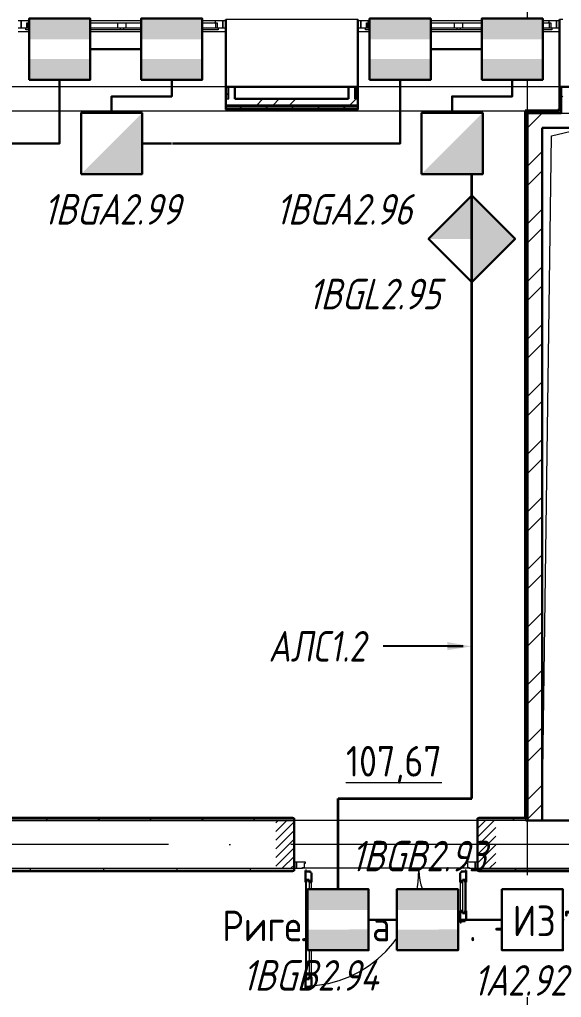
# Model space of a CAD drawing. Header units: millimetres. Extents: x -259793 to 1187961, y -549744 to 43070.
# Drawn here: x 282793 to 287227, y -10415 to -2413 of the extents above; entities that cross this region are included whole.
import ezdxf
from ezdxf import colors
from ezdxf.entities.mleader import LeaderData, LeaderLine
from ezdxf.enums import TextEntityAlignment as Align
from ezdxf.math import Vec2, Vec3

# ---------------------------------------------------------------- set-up
doc = ezdxf.new("R2010")
doc.units = ezdxf.units.MM
doc.linetypes.add('ADSK_Линия сетки', pattern=[25, 20, -2.5, 0, -2.5])
doc.linetypes.add('ADSK_Штриховая_ш2 п1_5', pattern=[4.5, 3, -1.5])
for name, color, linetype, lineweight in [('_ Окна', 7, 'Continuous', 9), ('E-Безопасность-G', 153, 'Continuous', 35), ('RC-Выноски', 7, 'Continuous', 0), ('RC-Извещатели_охранные', 5, 'Continuous', 30), ('RC-Прочее_оборудование', 5, 'Continuous', 30), ('Аннотация', 7, 'Continuous', 18), ('Двери', 252, 'Continuous', 9), ('лс', 5, 'Continuous', 30), ('Марки помещений', 252, 'Continuous', 20), ('Ограждение', 252, 'Continuous', 9), ('Окна', 252, 'Continuous', 9), ('Оси', 252, 'Continuous', 9), ('Стены внутренние', 7, 'Continuous', 18), ('Стены наружные', 7, 'Continuous', 18), ('Стены штриховка', 7, 'Continuous', 9)]:
    doc.layers.add(name, color=color, linetype=linetype, lineweight=lineweight)
doc.layers.add('RC-Позиционные_обозначения', color=7, linetype='Continuous')
doc.layers.add('Двери открывание', color=7, linetype='Continuous', lineweight=9, true_color=0xc0c0c0)
doc.styles.add('GOST Common_2', font='', dxfattribs={"width": 0.9, "height": 250})
doc.styles.add('ISOCPEUR', font='isocpeur.ttf', dxfattribs={"width": 0.9, "height": 350})
doc.styles.add('RubezhCAD', font='', dxfattribs={"oblique": 10})
doc.styles.get("Standard").update_dxf_attribs({"font": ''})
doc.styles.get('GOST Common_2').set_extended_font_data('GOST type B')
doc.styles.get('RubezhCAD').set_extended_font_data('GOST type A')
doc.styles.get('Standard').set_extended_font_data('GOST type B')

# ---------------------------------------------------------------- blocks, each defined once
blk = doc.blocks.new('RC-UGO-IOZ-02')
at = {"layer": 'RC-Извещатели_охранные'}
blk.add_attdef('PSTN', text='', height=2.5, dxfattribs=at).set_placement((0.977, 2.603), align=Align.BOTTOM_LEFT)
blk.add_wipeout([(2.5, -2.5), (2.5, 2.5), (-2.5, 2.5), (-2.5, -2.5)]).dxf.layer = 'RC-Извещатели_охранные'
blk.add_wipeout([(-2.5, -2.5), (-2.5, 2.5), (2.5, 2.5), (2.5, -2.5)]).dxf.layer = 'RC-Извещатели_охранные'
h = blk.add_hatch(color=256, dxfattribs=at)
h.dxf.hatch_style = 1
h.paths.add_polyline_path([(2.5, -2.5), (2.5, 2.5), (0, 0), (-2.5, -2.5)])
blk.add_lwpolyline([(-2.5, -2.5), (2.5, -2.5), (2.5, 2.5), (-2.5, 2.5)], close=True, dxfattribs=at)
blk = doc.blocks.new('RC-UGO-IOM-02')
at = {"layer": 'RC-Извещатели_охранные'}
blk.add_point((0, 0), dxfattribs=at)
blk.add_attdef('PSTN', text='', height=2.5, dxfattribs=at).set_placement((0.977, 2.603), align=Align.BOTTOM_LEFT)
blk.add_wipeout([(2.5, -2.5), (2.5, 2.5), (-2.5, 2.5), (-2.5, -2.5)]).dxf.layer = 'RC-Извещатели_охранные'
blk.add_wipeout([(-2.5, -2.5), (-2.5, 2.5), (2.5, 2.5), (2.5, -2.5)]).dxf.layer = 'RC-Извещатели_охранные'
h = blk.add_hatch(color=256, dxfattribs=at)
h.dxf.hatch_style = 1
h.paths.add_polyline_path([(2.5, 0.8), (2.5, 2.506), (-2.5, 2.499), (-2.5, 0.8)])
h = blk.add_hatch(color=256, dxfattribs=at)
h.dxf.hatch_style = 1
h.paths.add_polyline_path([(2.5, -2.5), (2.5, -0.794), (-2.5, -0.801), (-2.5, -2.5)])
blk.add_lwpolyline([(-2.5, -2.5), (2.5, -2.5), (2.5, 2.5), (-2.5, 2.5)], close=True, dxfattribs=at)
blk = doc.blocks.new('RC-UGO-IZ-01')
at = {"layer": 'RC-Прочее_оборудование'}
blk.add_point((2.5, 0), dxfattribs=at)
blk.add_attdef('PSTN', text='', height=2.5, dxfattribs=at).set_placement((5.664, 2.581), align=Align.BOTTOM_CENTER)
blk.add_wipeout([(2.493, -2.499), (-2.493, -2.499), (-2.493, 2.499), (2.493, 2.499)]).dxf.layer = 'RC-Прочее_оборудование'
blk.add_wipeout([(-2.493, -2.499), (-2.493, 2.499), (2.493, 2.499), (2.493, -2.499)]).dxf.layer = 'RC-Прочее_оборудование'
blk.add_lwpolyline([(-2.493, 2.499), (2.493, 2.499), (2.493, -2.499), (-2.493, -2.499), (-2.493, 2.499)], close=True, dxfattribs=at)
blk.add_lwpolyline([(-2.493, 2.499), (-2.487, 2.499)], dxfattribs=at)
blk.add_lwpolyline([(-2.493, 2.499), (-2.487, 2.499)], dxfattribs=at)
at = {"layer": 'RC-Прочее_оборудование', "ltscale": 100, "style": 'ISOCPEUR', "width": 0.9}
blk.add_text('ИЗ', height=2.5, dxfattribs=at).set_placement((0.145, -0.085), align=Align.MIDDLE)
blk = doc.blocks.new('RC-UGO-IOPO-02')
at = {"layer": 'RC-Извещатели_охранные'}
blk.add_attdef('PSTN', text='', height=2.5, dxfattribs=at).set_placement((0.977, 2.603), align=Align.BOTTOM_LEFT)
blk.add_wipeout([(2.5, -2.5), (2.5, 2.5), (-2.5, 2.5), (-2.5, -2.5)]).dxf.layer = 'RC-Извещатели_охранные'
blk.add_wipeout([(-2.5, -2.5), (-2.5, 2.5), (2.5, 2.5), (2.5, -2.5)]).dxf.layer = 'RC-Извещатели_охранные'
h = blk.add_hatch(color=256, dxfattribs=at)
h.dxf.hatch_style = 1
h.paths.add_polyline_path([(2.5, -2.5), (0, 0), (2.5, 2.5), (-2.5, 2.5), (-2.5, -2.5)])
blk.add_lwpolyline([(-2.5, -2.5), (2.5, -2.5), (2.5, 2.5), (-2.5, 2.5)], close=True, dxfattribs=at)
blk = doc.blocks.new('3 этаж')
at = {"color": 251, "lineweight": 18, "true_color": 0x636466}
for p, q in [((287145.2, -3365.7), (287420.8, -3298.4)), ((287070.8, -8968.4), (287145.2, -3365.7))]:
    blk.add_line(p, q, dxfattribs=at)
at = {"layer": '_ Окна', "color": 251, "true_color": 0x636466}
for p, q in [((282805.8, -2423.4), (282780.8, -2423.4)), ((282805.8, -2481.4), (282805.8, -2423.4)), ((284480.8, -2423.4), (284455.8, -2423.4)), ((284455.8, -2423.4), (284455.8, -2481.4)), ((285585.8, -2423.4), (285560.8, -2423.4)), ((285585.8, -2481.4), (285585.8, -2423.4)), ((287210.8, -2423.4), (287185.8, -2423.4)), ((287185.8, -2423.4), (287185.8, -2481.4)), ((282780.8, -2481.4), (282805.8, -2481.4)), ((284455.8, -2481.4), (284480.8, -2481.4)), ((285560.8, -2481.4), (285585.8, -2481.4)), ((287185.8, -2481.4), (287210.8, -2481.4))]:
    blk.add_line(p, q, dxfattribs=at)
at = {"layer": '_ Окна', "color": 251, "lineweight": 18, "true_color": 0x636466}
for p, q in [((282865.2, -2423.4), (282805.8, -2423.4)), ((282805.8, -2423.4), (282805.8, -2481.4)), ((282851.8, -2481.4), (282851.8, -2440.4)), ((282851.8, -2440.4), (282863.8, -2440.4)), ((282869.8, -2440.4), (282865.2, -2423.4)), ((284396.3, -2423.4), (284391.8, -2440.4)), ((284455.8, -2423.4), (284396.3, -2423.4)), ((284397.8, -2440.4), (284409.8, -2440.4)), ((284409.8, -2440.4), (284409.8, -2481.4)), ((284455.8, -2481.4), (284455.8, -2423.4)), ((285645.2, -2423.4), (285585.8, -2423.4)), ((285585.8, -2423.4), (285585.8, -2481.4)), ((285631.8, -2481.4), (285631.8, -2440.4)), ((285631.8, -2440.4), (285643.8, -2440.4)), ((285649.8, -2440.4), (285645.2, -2423.4)), ((287126.3, -2423.4), (287121.8, -2440.4)), ((287185.8, -2423.4), (287126.3, -2423.4)), ((287127.8, -2440.4), (287139.8, -2440.4)), ((287139.8, -2440.4), (287139.8, -2481.4)), ((287185.8, -2481.4), (287185.8, -2423.4)), ((282805.8, -2481.4), (282843.8, -2481.4)), ((284417.8, -2481.4), (284455.8, -2481.4)), ((285585.8, -2481.4), (285623.8, -2481.4)), ((287147.8, -2481.4), (287185.8, -2481.4))]:
    blk.add_line(p, q, dxfattribs=at)
at = {"layer": 'Двери', "color": 251, "linetype": 'Continuous', "lineweight": 18, "true_color": 0x636466}
for p, q in [((284979.4, -8968.4), (284890.8, -9057.1)), ((284908.7, -8968.4), (284890.8, -8986.4)), ((285040.8, -8977.8), (284890.8, -9127.8)), ((286676.5, -8968.4), (286540.8, -9104.1)), ((286605.8, -8968.4), (286540.8, -9033.4)), ((286690.8, -9024.8), (286540.8, -9174.8)), ((285040.8, -9048.5), (284890.8, -9198.5)), ((285040.8, -9119.2), (284890.8, -9269.2)), ((286690.8, -9095.6), (286540.8, -9245.6)), ((285040.8, -9189.9), (284890.8, -9339.9)), ((286690.8, -9166.3), (286540.8, -9316.3)), ((285040.8, -9260.6), (284943, -9358.4)), ((286690.8, -9237), (286569.3, -9358.4)), ((285040.8, -9331.3), (285013.7, -9358.4)), ((286690.8, -9307.7), (286640, -9358.4))]:
    blk.add_line(p, q, dxfattribs=at)
at = {"layer": 'Двери', "color": 251, "linetype": 'ADSK_Штриховая_ш2 п1_5', "true_color": 0x636466}
for p, q in [((285040.8, -8968.4), (284890.8, -8968.4)), ((285040.8, -9358.4), (285040.8, -8968.4)), ((286690.8, -8968.4), (286540.8, -8968.4)), ((286540.8, -8968.4), (286540.8, -9358.4)), ((284890.8, -9358.4), (285040.8, -9358.4)), ((286540.8, -9358.4), (286690.8, -9358.4))]:
    blk.add_line(p, q, dxfattribs=at)
at = {"layer": 'Двери', "color": 251, "true_color": 0x636466}
for p, q in [((285040.8, -9308.4), (285040.8, -9358.4)), ((285060.8, -9308.4), (285040.8, -9308.4)), ((285040.8, -9358.4), (285060.8, -9358.4)), ((285060.8, -9358.4), (285060.8, -9308.4)), ((285132.8, -9308.4), (285060.8, -9308.4)), ((285060.8, -9308.4), (285060.8, -9358.4)), ((285060.8, -9358.4), (285109.8, -9358.4)), ((285109.8, -9358.4), (285109.8, -9350.4)), ((285109.8, -9350.4), (285123.8, -9350.4)), ((285123.8, -9350.4), (285123.8, -9316.4)), ((285123.8, -9316.4), (285132.8, -9316.4)), ((285132.8, -9316.4), (285132.8, -9308.4)), ((286520.8, -9308.4), (286448.8, -9308.4)), ((286448.8, -9308.4), (286448.8, -9316.4)), ((286448.8, -9316.4), (286457.8, -9316.4)), ((286457.8, -9316.4), (286457.8, -9350.4)), ((286457.8, -9350.4), (286471.8, -9350.4)), ((286471.8, -9350.4), (286471.8, -9358.4)), ((286471.8, -9358.4), (286520.8, -9358.4)), ((286540.8, -9308.4), (286520.8, -9308.4)), ((286520.8, -9308.4), (286520.8, -9358.4)), ((286520.8, -9358.4), (286520.8, -9308.4)), ((286520.8, -9358.4), (286540.8, -9358.4)), ((286540.8, -9358.4), (286540.8, -9308.4)), ((285132.8, -9470.4), (285132.8, -10246.4)), ((285141.8, -9452.4), (285162.8, -9452.4)), ((285141.8, -10264.4), (285141.8, -9452.4)), ((285162.8, -9452.4), (285162.8, -10264.4)), ((285182.8, -10246.4), (285182.8, -9470.4)), ((286398.8, -9470.4), (286398.8, -9706.4)), ((286418.8, -9452.4), (286418.8, -9724.4)), ((286439.8, -9452.4), (286418.8, -9452.4)), ((286439.8, -9724.4), (286439.8, -9452.4)), ((286448.8, -9706.4), (286448.8, -9470.4)), ((286418.8, -9724.4), (286439.8, -9724.4)), ((285162.8, -10264.4), (285141.8, -10264.4))]:
    blk.add_line(p, q, dxfattribs=at)
at = {"layer": 'Двери', "color": 251, "lineweight": 30, "true_color": 0x636466}
for p, q in [((285140.8, -9376.4), (285132.8, -9376.4)), ((285132.8, -9376.4), (285132.8, -9470.4)), ((285140.8, -9385.4), (285140.8, -9376.4)), ((285174.8, -9385.4), (285140.8, -9385.4)), ((285174.8, -9394.4), (285174.8, -9385.4)), ((285182.8, -9394.4), (285174.8, -9394.4)), ((285182.8, -9470.4), (285182.8, -9394.4)), ((286406.8, -9394.4), (286398.8, -9394.4)), ((286398.8, -9394.4), (286398.8, -9470.4)), ((286406.8, -9385.4), (286406.8, -9394.4)), ((286440.8, -9385.4), (286406.8, -9385.4)), ((286448.8, -9376.4), (286440.8, -9376.4)), ((286440.8, -9376.4), (286440.8, -9385.4)), ((286448.8, -9470.4), (286448.8, -9376.4)), ((285141.8, -9470.4), (285132.8, -9470.4)), ((285141.8, -9452.4), (285141.8, -9470.4)), ((285162.8, -9452.4), (285141.8, -9452.4)), ((285162.8, -9470.4), (285162.8, -9452.4)), ((285182.8, -9470.4), (285162.8, -9470.4)), ((286398.8, -9470.4), (286418.8, -9470.4)), ((286418.8, -9470.4), (286418.8, -9452.4)), ((286418.8, -9452.4), (286439.8, -9452.4)), ((286439.8, -9452.4), (286439.8, -9470.4)), ((286439.8, -9470.4), (286448.8, -9470.4)), ((286398.8, -9706.4), (286398.8, -9800.4)), ((286398.8, -9706.4), (286418.8, -9706.4)), ((286418.8, -9706.4), (286418.8, -9724.4)), ((286418.8, -9724.4), (286439.8, -9724.4)), ((286439.8, -9706.4), (286448.8, -9706.4)), ((286439.8, -9724.4), (286439.8, -9706.4)), ((286448.8, -9782.4), (286448.8, -9706.4)), ((286398.8, -9800.4), (286406.8, -9800.4)), ((286406.8, -9800.4), (286406.8, -9791.4)), ((286406.8, -9791.4), (286440.8, -9791.4)), ((286440.8, -9791.4), (286440.8, -9782.4)), ((286440.8, -9782.4), (286448.8, -9782.4)), ((285132.8, -10246.4), (285132.8, -10340.4)), ((285141.8, -10246.4), (285132.8, -10246.4)), ((285141.8, -10264.4), (285141.8, -10246.4)), ((285162.8, -10264.4), (285141.8, -10264.4)), ((285162.8, -10246.4), (285162.8, -10264.4)), ((285182.8, -10246.4), (285162.8, -10246.4)), ((285182.8, -10322.4), (285182.8, -10246.4)), ((285132.8, -10340.4), (285140.8, -10340.4)), ((285140.8, -10340.4), (285140.8, -10331.4)), ((285140.8, -10331.4), (285174.8, -10331.4)), ((285174.8, -10331.4), (285174.8, -10322.4)), ((285174.8, -10322.4), (285182.8, -10322.4))]:
    blk.add_line(p, q, dxfattribs=at)
at = {"layer": 'Двери открывание', "color": 251, "true_color": 0x636466}
for centre, radius, start, end in [((285114.8, -9376.4), 946, 271.09026, 0), ((286466.8, -9376.4), 406, 180, 267.45896)]:
    blk.add_arc(centre, radius, start, end, dxfattribs=at)
at = {"layer": 'Ограждение', "color": 251, "true_color": 0x636466}
for p, q in [((284480.8, -2513.4), (282780.8, -2513.4)), ((287210.8, -2513.4), (285560.8, -2513.4)), ((284480.8, -2963.4), (282780.8, -2963.4)), ((287210.8, -2963.4), (285560.8, -2963.4)), ((286930.8, -3163.4), (279350.8, -3163.4)), ((284480.8, -3163.4), (282780.8, -3163.4)), ((284480.8, -3148.4), (284480.8, -3163.4)), ((285560.8, -3163.4), (285560.8, -3148.4)), ((286930.8, -3163.4), (285560.8, -3163.4)), ((286925.8, -3163.4), (286925.8, -8943.4)), ((285030.8, -8943.4), (279350.8, -8943.4)), ((285030.8, -8943.4), (285030.8, -8948.4)), ((286550.8, -8948.4), (286550.8, -8943.4)), ((286925.8, -8943.4), (286550.8, -8943.4)), ((286925.8, -8943.4), (286930.8, -8948.4)), ((273550.8, -9383.4), (285030.8, -9383.4)), ((285030.8, -9378.4), (285030.8, -9383.4)), ((286550.8, -9383.4), (286550.8, -9378.4)), ((286550.8, -9383.4), (288920.8, -9383.4))]:
    blk.add_line(p, q, dxfattribs=at)
at = {"layer": 'Окна', "color": 251, "true_color": 0x636466}
for p, q in [((282863.8, -2440.4), (283595.8, -2440.4)), ((282863.8, -2481.4), (282863.8, -2440.4)), ((284396.3, -2423.4), (282865.2, -2423.4)), ((283595.8, -2440.4), (283665.8, -2440.4)), ((283595.8, -2440.4), (283595.8, -2481.4)), ((283665.8, -2440.4), (284397.8, -2440.4)), ((283665.8, -2481.4), (283665.8, -2440.4)), ((284397.8, -2440.4), (284397.8, -2481.4)), ((285643.8, -2440.4), (286350.8, -2440.4)), ((285643.8, -2481.4), (285643.8, -2440.4)), ((287126.3, -2423.4), (285645.2, -2423.4)), ((286350.8, -2440.4), (286420.8, -2440.4)), ((286350.8, -2440.4), (286350.8, -2481.4)), ((286420.8, -2440.4), (287127.8, -2440.4)), ((286420.8, -2481.4), (286420.8, -2440.4)), ((287127.8, -2440.4), (287127.8, -2481.4)), ((282843.8, -2481.4), (283615.8, -2481.4)), ((282843.8, -2498.4), (282843.8, -2481.4)), ((283615.8, -2498.4), (282843.8, -2498.4)), ((283615.8, -2481.4), (283645.8, -2481.4)), ((283615.8, -2481.4), (283615.8, -2498.4)), ((283645.8, -2498.4), (283615.8, -2498.4)), ((283645.8, -2481.4), (284417.8, -2481.4)), ((283645.8, -2498.4), (283645.8, -2481.4)), ((284417.8, -2498.4), (283645.8, -2498.4)), ((284417.8, -2481.4), (284417.8, -2498.4)), ((285623.8, -2481.4), (286370.8, -2481.4)), ((285623.8, -2498.4), (285623.8, -2481.4)), ((286370.8, -2498.4), (285623.8, -2498.4)), ((286370.8, -2481.4), (286400.8, -2481.4)), ((286370.8, -2481.4), (286370.8, -2498.4)), ((286400.8, -2498.4), (286370.8, -2498.4)), ((286400.8, -2481.4), (287147.8, -2481.4)), ((286400.8, -2498.4), (286400.8, -2481.4)), ((287147.8, -2498.4), (286400.8, -2498.4)), ((287147.8, -2481.4), (287147.8, -2498.4))]:
    blk.add_line(p, q, dxfattribs=at)
at = {"layer": 'Оси', "color": 251, "linetype": 'ADSK_Линия сетки', "ltscale": 200, "true_color": 0x636466}
for p, q in [((286945.8, 34587.2), (286945.8, -30119.6)), ((314013.1, -2963.4), (237073.5, -2963.4)), ((314013.1, -9163.4), (237073.5, -9163.4))]:
    blk.add_line(p, q, dxfattribs=at)
at = {"layer": 'Стены внутренние', "color": 251, "lineweight": 30, "true_color": 0x636466}
for p, q in [((284480.8, -2413.4), (284480.8, -2963.4)), ((285560.8, -2963.4), (285560.8, -2413.4)), ((287210.8, -2413.4), (287210.8, -2963.4)), ((284555.8, -2963.4), (285485.8, -2963.4)), ((285040.8, -9358.4), (285040.8, -8968.4)), ((286540.8, -8968.4), (286540.8, -9358.4)), ((286950.8, -8968.4), (286935.8, -8968.4)), ((287550.8, -8968.4), (287070.8, -8968.4))]:
    blk.add_line(p, q, dxfattribs=at)
at = {"layer": 'Стены внутренние', "color": 251, "true_color": 0x636466}
for p, q in [((285560.8, -2413.4), (284480.8, -2413.4)), ((287238.8, -2413.4), (287210.8, -2413.4)), ((286935.8, -8968.4), (281710.8, -8968.4)), ((281710.8, -9358.4), (285040.8, -9358.4)), ((286471.8, -9358.4), (285109.8, -9358.4)), ((286540.8, -9358.4), (287550.8, -9358.4))]:
    blk.add_line(p, q, dxfattribs=at)
at = {"layer": 'Стены наружные', "color": 251, "lineweight": 30, "true_color": 0x636466}
for p, q in [((284480.8, -2963.4), (284480.8, -3148.4)), ((284555.8, -2963.4), (284480.8, -2963.4)), ((284555.8, -3063.4), (284555.8, -2963.4)), ((285485.8, -2963.4), (285485.8, -3063.4)), ((285560.8, -2963.4), (285485.8, -2963.4)), ((285560.8, -3148.4), (285560.8, -2963.4)), ((287300.8, -2963.4), (287210.8, -2963.4)), ((287210.8, -3163.4), (287210.8, -2963.4)), ((287225.8, -2963.4), (287225.8, -3138.4)), ((285485.8, -3063.4), (284555.8, -3063.4)), ((287225.8, -3063.4), (287210.8, -3063.4)), ((284480.8, -3148.4), (285560.8, -3148.4)), ((287205.8, -3158.4), (286930.8, -3158.4)), ((286930.8, -3158.4), (286930.8, -8948.4)), ((287210.8, -3163.4), (286935.8, -3163.4)), ((286935.8, -3163.4), (286935.8, -8953.4)), ((286950.8, -3178.4), (286950.8, -8968.4)), ((287225.8, -3178.4), (286950.8, -3178.4)), ((287205.8, -3143.4), (287205.8, -3158.4)), ((287210.8, -3143.4), (287205.8, -3143.4)), ((287210.8, -3138.4), (287225.8, -3138.4)), ((287225.8, -3138.4), (287225.8, -3178.4)), ((287070.8, -8968.4), (287070.8, -3298.4)), ((287070.8, -3298.4), (287550.8, -3298.4)), ((285040.8, -8948.4), (273540.8, -8948.4)), ((285040.8, -8968.4), (285040.8, -8948.4)), ((286540.8, -8948.4), (286540.8, -8968.4)), ((286930.8, -8948.4), (286540.8, -8948.4)), ((286935.8, -8953.4), (286930.8, -8953.4)), ((286950.8, -8968.4), (287070.8, -8968.4)), ((285040.8, -9378.4), (285040.8, -9358.4)), ((286540.8, -9358.4), (286540.8, -9378.4)), ((273540.8, -9378.4), (285040.8, -9378.4)), ((286540.8, -9378.4), (288915.8, -9378.4))]:
    blk.add_line(p, q, dxfattribs=at)
at = {"layer": 'Стены наружные', "color": 251, "linetype": 'Continuous', "lineweight": 9, "true_color": 0x636466}
for p, q in [((284480.8, -3040.5), (284493.3, -3028)), ((284493.3, -3028), (284505.8, -3015.5)), ((285535.8, -3046.1), (285548.3, -3033.6)), ((285548.3, -3033.6), (285560.8, -3021.1)), ((284607.4, -3125.9), (284619.9, -3113.4)), ((284733.6, -3113.4), (284783.6, -3063.4)), ((284819.6, -3125.9), (284832.1, -3113.4)), ((284868.5, -3113.4), (284918.5, -3063.4)), ((285003.4, -3113.4), (285053.4, -3063.4)), ((285031.7, -3125.9), (285044.2, -3113.4)), ((285243.8, -3125.9), (285256.3, -3113.4)), ((285456, -3125.9), (285468.5, -3113.4)), ((285496.9, -3113.4), (285546.9, -3063.4)), ((287210.8, -3068.2), (287225.8, -3053.2)), ((287225.8, -3053.2), (287238.3, -3040.7)), ((284514.2, -3148.4), (284519.2, -3143.4)), ((284584.9, -3148.4), (284589.9, -3143.4)), ((284589.9, -3143.4), (284594.9, -3138.4)), ((284594.9, -3138.4), (284607.4, -3125.9)), ((284655.7, -3148.4), (284660.7, -3143.4)), ((284726.4, -3148.4), (284731.4, -3143.4)), ((284797.1, -3148.4), (284802.1, -3143.4)), ((284807.1, -3138.4), (284819.6, -3125.9)), ((284867.8, -3148.4), (284872.8, -3143.4)), ((284938.5, -3148.4), (284943.5, -3143.4)), ((285009.2, -3148.4), (285014.2, -3143.4)), ((285014.2, -3143.4), (285019.2, -3138.4)), ((285019.2, -3138.4), (285031.7, -3125.9)), ((285079.9, -3148.4), (285084.9, -3143.4)), ((285150.6, -3148.4), (285155.6, -3143.4)), ((285221.3, -3148.4), (285226.3, -3143.4)), ((285231.3, -3138.4), (285243.8, -3125.9)), ((285292.1, -3148.4), (285297.1, -3143.4)), ((285362.8, -3148.4), (285367.8, -3143.4)), ((285433.5, -3148.4), (285438.5, -3143.4)), ((285438.5, -3143.4), (285443.5, -3138.4)), ((285443.5, -3138.4), (285456, -3125.9)), ((285504.2, -3148.4), (285509.2, -3143.4)), ((286951, -3298.4), (287071, -3178.4)), ((286974.1, -3163.4), (286979.1, -3158.4)), ((287044.8, -3163.4), (287049.8, -3158.4)), ((287100.5, -3178.4), (287115.5, -3163.4)), ((287115.5, -3163.4), (287120.5, -3158.4)), ((287186.2, -3163.4), (287191.2, -3158.4)), ((287205.8, -3143.9), (287206.2, -3143.4)), ((286930.8, -3206.8), (286935.8, -3201.8)), ((286930.8, -3277.5), (286935.8, -3272.5)), ((286930.8, -3348.2), (286935.8, -3343.2)), ((286935.8, -3343.2), (286950.8, -3328.2)), ((286950.8, -3298.7), (286951, -3298.4)), ((286930.8, -3418.9), (286935.8, -3413.9)), ((286930.8, -3489.6), (286935.8, -3484.6)), ((286950.8, -3613), (287070.8, -3493)), ((286930.8, -3560.3), (286935.8, -3555.3)), ((286930.8, -3631), (286935.8, -3626)), ((286950.8, -3770.1), (287070.8, -3650.1)), ((286930.8, -3701.8), (286935.8, -3696.8)), ((286935.8, -3767.5), (286950.8, -3752.5)), ((286930.8, -3772.5), (286935.8, -3767.5)), ((286930.8, -3843.2), (286935.8, -3838.2)), ((286930.8, -3913.9), (286935.8, -3908.9)), ((286930.8, -3984.6), (286935.8, -3979.6)), ((286950.8, -4084.4), (287070.8, -3964.4)), ((286930.8, -4055.3), (286935.8, -4050.3)), ((286930.8, -4126), (286935.8, -4121)), ((286950.8, -4241.6), (287070.8, -4121.6)), ((286930.8, -4196.7), (286935.8, -4191.7)), ((286935.8, -4191.7), (286950.8, -4176.7)), ((286930.8, -4267.4), (286935.8, -4262.4)), ((286930.8, -4338.1), (286935.8, -4333.1)), ((286930.8, -4408.9), (286935.8, -4403.9)), ((286930.8, -4479.6), (286935.8, -4474.6)), ((286950.8, -4555.9), (287070.8, -4435.9)), ((286930.8, -4550.3), (286935.8, -4545.3)), ((286930.8, -4621), (286935.8, -4616)), ((286935.8, -4616), (286950.8, -4601)), ((286950.8, -4713.1), (287070.8, -4593.1)), ((286930.8, -4691.7), (286935.8, -4686.7)), ((286930.8, -4762.4), (286935.8, -4757.4)), ((286930.8, -4833.1), (286935.8, -4828.1)), ((286930.8, -4903.8), (286935.8, -4898.8)), ((286950.8, -5027.4), (287070.8, -4907.4)), ((286930.8, -4974.5), (286935.8, -4969.5)), ((286930.8, -5045.3), (286935.8, -5040.3)), ((286935.8, -5040.3), (286950.8, -5025.3)), ((286930.8, -5116), (286935.8, -5111)), ((286950.8, -5184.5), (287070.8, -5064.5)), ((286930.8, -5186.7), (286935.8, -5181.7)), ((286930.8, -5257.4), (286935.8, -5252.4)), ((286930.8, -5328.1), (286935.8, -5323.1)), ((286930.8, -5398.8), (286935.8, -5393.8)), ((286950.8, -5498.8), (287070.8, -5378.8)), ((286930.8, -5469.5), (286935.8, -5464.5)), ((286935.8, -5464.5), (286950.8, -5449.5)), ((286930.8, -5540.2), (286935.8, -5535.2)), ((286950.8, -5656), (287070.8, -5536)), ((286930.8, -5610.9), (286935.8, -5605.9)), ((286930.8, -5681.6), (286935.8, -5676.6)), ((286930.8, -5752.4), (286935.8, -5747.4)), ((286930.8, -5823.1), (286935.8, -5818.1)), ((286930.8, -5893.8), (286935.8, -5888.8)), ((286935.8, -5888.8), (286950.8, -5873.8)), ((286950.8, -5970.3), (287070.8, -5850.3)), ((286930.8, -5964.5), (286935.8, -5959.5)), ((286930.8, -6035.2), (286935.8, -6030.2)), ((286950.8, -6127.5), (287070.8, -6007.5)), ((286930.8, -6105.9), (286935.8, -6100.9)), ((286930.8, -6176.6), (286935.8, -6171.6)), ((286930.8, -6247.3), (286935.8, -6242.3)), ((286930.8, -6318), (286935.8, -6313)), ((286935.8, -6313), (286950.8, -6298)), ((286930.8, -6388.8), (286935.8, -6383.8)), ((286950.8, -6441.8), (286994.1, -6398.4)), ((286994.1, -6398.4), (287070.8, -6321.8)), ((286930.8, -6459.5), (286935.8, -6454.5)), ((286950.8, -6598.9), (287070.8, -6478.9)), ((286930.8, -6530.2), (286935.8, -6525.2)), ((286930.8, -6600.9), (286935.8, -6595.9)), ((286930.8, -6671.6), (286935.8, -6666.6)), ((286930.8, -6742.3), (286935.8, -6737.3)), ((286935.8, -6737.3), (286950.8, -6722.3)), ((286950.8, -6913.2), (287070.8, -6793.2)), ((286930.8, -6813), (286935.8, -6808)), ((286930.8, -6883.7), (286935.8, -6878.7)), ((286930.8, -6954.4), (286935.8, -6949.4)), ((286950.8, -7070.4), (287070.8, -6950.4)), ((286930.8, -7025.2), (286935.8, -7020.2)), ((286930.8, -7095.9), (286935.8, -7090.9)), ((286930.8, -7166.6), (286935.8, -7161.6)), ((286935.8, -7161.6), (286950.8, -7146.6)), ((286930.8, -7237.3), (286935.8, -7232.3)), ((286950.8, -7384.7), (287070.8, -7264.7)), ((286930.8, -7308), (286935.8, -7303)), ((286930.8, -7378.7), (286935.8, -7373.7)), ((286950.8, -7541.8), (287070.8, -7421.8)), ((286930.8, -7449.4), (286935.8, -7444.4)), ((286930.8, -7520.1), (286935.8, -7515.1)), ((286930.8, -7590.8), (286935.8, -7585.8)), ((286935.8, -7585.8), (286950.8, -7570.8)), ((286930.8, -7661.5), (286935.8, -7656.5)), ((286930.8, -7732.3), (286935.8, -7727.3)), ((286988.5, -7818.4), (287070.8, -7736.2)), ((286930.8, -7803), (286935.8, -7798)), ((286950.8, -7856.2), (286988.5, -7818.4)), ((286930.8, -7873.7), (286935.8, -7868.7)), ((286950.8, -8013.3), (287070.8, -7893.3)), ((286930.8, -7944.4), (286935.8, -7939.4)), ((286935.8, -8010.1), (286950.8, -7995.1)), ((286930.8, -8015.1), (286935.8, -8010.1)), ((286930.8, -8085.8), (286935.8, -8080.8)), ((286930.8, -8156.5), (286935.8, -8151.5)), ((286930.8, -8227.2), (286935.8, -8222.2)), ((286950.8, -8327.6), (287070.8, -8207.6)), ((286930.8, -8297.9), (286935.8, -8292.9)), ((286930.8, -8368.7), (286935.8, -8363.7)), ((286950.8, -8484.8), (287070.8, -8364.8)), ((286930.8, -8439.4), (286935.8, -8434.4)), ((286935.8, -8434.4), (286950.8, -8419.4)), ((286930.8, -8510.1), (286935.8, -8505.1)), ((286930.8, -8580.8), (286935.8, -8575.8)), ((286930.8, -8651.5), (286935.8, -8646.5)), ((286930.8, -8722.2), (286935.8, -8717.2)), ((286950.8, -8799.1), (287070.8, -8679.1)), ((286930.8, -8792.9), (286935.8, -8787.9)), ((286930.8, -8863.6), (286935.8, -8858.6)), ((286935.8, -8858.6), (286950.8, -8843.6)), ((286950.8, -8956.2), (287070.8, -8836.2)), ((282810.5, -8953.4), (282815.5, -8948.4)), ((282881.2, -8953.4), (282886.2, -8948.4)), ((282951.9, -8953.4), (282956.9, -8948.4)), ((283007.6, -8968.4), (283022.6, -8953.4)), ((283022.6, -8953.4), (283027.6, -8948.4)), ((283093.3, -8953.4), (283098.3, -8948.4)), ((283164, -8953.4), (283169, -8948.4)), ((283234.7, -8953.4), (283239.7, -8948.4)), ((283305.4, -8953.4), (283310.4, -8948.4)), ((283376.1, -8953.4), (283381.1, -8948.4)), ((283431.9, -8968.4), (283446.9, -8953.4)), ((283446.9, -8953.4), (283451.9, -8948.4)), ((283517.6, -8953.4), (283522.6, -8948.4)), ((283588.3, -8953.4), (283593.3, -8948.4)), ((283659, -8953.4), (283664, -8948.4)), ((283729.7, -8953.4), (283734.7, -8948.4)), ((283800.4, -8953.4), (283805.4, -8948.4)), ((283856.1, -8968.4), (283871.1, -8953.4)), ((283871.1, -8953.4), (283876.1, -8948.4)), ((283941.8, -8953.4), (283946.8, -8948.4)), ((284012.5, -8953.4), (284017.5, -8948.4)), ((284083.2, -8953.4), (284088.2, -8948.4)), ((284154, -8953.4), (284159, -8948.4)), ((284224.7, -8953.4), (284229.7, -8948.4)), ((284280.4, -8968.4), (284295.4, -8953.4)), ((284295.4, -8953.4), (284300.4, -8948.4)), ((284366.1, -8953.4), (284371.1, -8948.4)), ((284436.8, -8953.4), (284441.8, -8948.4)), ((284507.5, -8953.4), (284512.5, -8948.4)), ((284578.2, -8953.4), (284583.2, -8948.4)), ((284648.9, -8953.4), (284653.9, -8948.4)), ((284704.6, -8968.4), (284719.6, -8953.4)), ((284719.6, -8953.4), (284724.6, -8948.4)), ((284790.4, -8953.4), (284795.4, -8948.4)), ((284861.1, -8953.4), (284866.1, -8948.4)), ((284931.8, -8953.4), (284936.8, -8948.4)), ((285002.5, -8953.4), (285007.5, -8948.4)), ((286558.1, -8953.4), (286563.1, -8948.4)), ((286628.8, -8953.4), (286633.8, -8948.4)), ((286699.5, -8953.4), (286704.5, -8948.4)), ((286770.3, -8953.4), (286775.3, -8948.4)), ((286826, -8968.4), (286841, -8953.4)), ((286841, -8953.4), (286846, -8948.4)), ((286911.7, -8953.4), (286916.7, -8948.4)), ((286930.8, -8934.3), (286935.8, -8929.3)), ((282881.8, -9373.4), (282881.8, -9358.4)), ((283481.8, -9373.4), (283481.8, -9358.4)), ((284081.8, -9373.4), (284081.8, -9358.4)), ((284681.8, -9373.4), (284681.8, -9358.4)), ((286845.2, -9373.4), (286860.2, -9358.4)), ((282809.7, -9378.4), (282814.7, -9373.4)), ((282880.4, -9378.4), (282885.4, -9373.4)), ((282951.1, -9378.4), (282956.1, -9373.4)), ((283021.9, -9378.4), (283026.9, -9373.4)), ((283092.6, -9378.4), (283097.6, -9373.4)), ((283163.3, -9378.4), (283168.3, -9373.4)), ((283234, -9378.4), (283239, -9373.4)), ((283304.7, -9378.4), (283309.7, -9373.4)), ((283375.4, -9378.4), (283380.4, -9373.4)), ((283446.1, -9378.4), (283451.1, -9373.4)), ((283516.8, -9378.4), (283521.8, -9373.4)), ((283587.5, -9378.4), (283592.5, -9373.4)), ((283658.2, -9378.4), (283663.2, -9373.4)), ((283729, -9378.4), (283734, -9373.4)), ((283799.7, -9378.4), (283804.7, -9373.4)), ((283870.4, -9378.4), (283875.4, -9373.4)), ((283941.1, -9378.4), (283946.1, -9373.4)), ((284011.8, -9378.4), (284016.8, -9373.4)), ((284082.5, -9378.4), (284087.5, -9373.4)), ((284153.2, -9378.4), (284158.2, -9373.4)), ((284223.9, -9378.4), (284228.9, -9373.4)), ((284294.6, -9378.4), (284299.6, -9373.4)), ((284365.4, -9378.4), (284370.4, -9373.4)), ((284436.1, -9378.4), (284441.1, -9373.4)), ((284506.8, -9378.4), (284511.8, -9373.4)), ((284577.5, -9378.4), (284582.5, -9373.4)), ((284648.2, -9378.4), (284653.2, -9373.4)), ((284718.9, -9378.4), (284723.9, -9373.4)), ((284789.6, -9378.4), (284794.6, -9373.4)), ((284860.3, -9378.4), (284865.3, -9373.4)), ((284931, -9378.4), (284936, -9373.4)), ((285001.8, -9378.4), (285006.8, -9373.4)), ((286557.4, -9378.4), (286562.4, -9373.4)), ((286628.1, -9378.4), (286633.1, -9373.4)), ((286698.8, -9378.4), (286703.8, -9373.4)), ((286769.5, -9378.4), (286774.5, -9373.4)), ((286840.2, -9378.4), (286845.2, -9373.4)), ((286910.9, -9378.4), (286915.9, -9373.4)), ((286981.7, -9378.4), (286986.7, -9373.4)), ((287052.4, -9378.4), (287057.4, -9373.4)), ((287123.1, -9378.4), (287128.1, -9373.4)), ((287193.8, -9378.4), (287198.8, -9373.4))]:
    blk.add_line(p, q, dxfattribs=at)
at = {"layer": 'Стены наружные', "color": 251, "true_color": 0x636466}
blk.add_line((281710.8, -8968.4), (285040.8, -8968.4), dxfattribs=at)
at = {"layer": 'Стены штриховка', "color": 251, "true_color": 0x636466}
for p, q in [((284493.3, -3063.4), (284493.3, -2963.4)), ((284505.8, -3063.4), (284505.8, -2963.4)), ((285535.8, -3063.4), (285535.8, -2963.4)), ((285548.3, -3063.4), (285548.3, -2963.4)), ((284480.8, -3063.4), (284505.8, -3063.4)), ((285560.8, -3113.4), (284480.8, -3113.4)), ((285535.8, -3063.4), (285560.8, -3063.4)), ((287225.8, -3113.4), (287210.8, -3113.4)), ((285560.8, -3125.9), (284480.8, -3125.9)), ((285560.8, -3138.4), (284480.8, -3138.4)), ((284480.8, -3143.4), (285560.8, -3143.4)), ((287225.8, -3125.9), (287210.8, -3125.9)), ((287225.8, -3178.4), (287300.8, -3178.4)), ((285040.8, -8953.4), (273540.8, -8953.4)), ((286930.8, -8953.4), (286540.8, -8953.4)), ((273540.8, -9373.4), (285040.8, -9373.4)), ((288910.8, -9373.4), (286540.8, -9373.4))]:
    blk.add_line(p, q, dxfattribs=at)
at = {"layer": 'Аннотация', "color": 251, "true_color": 0x636466, "style": 'GOST Common_2', "width": 0.9}
for s, p in [('. +11.070 (h', (286470.1, -9955.1)), ('Ригель', (284452, -9955.1)), ('на', (285511.7, -9955.1)), ('отм', (285928.4, -9955.1))]:
    blk.add_text(s, height=250, dxfattribs=at).set_placement(p)
at = {"layer": 'Марки помещений', "color": 251, "true_color": 0x636466, "style": 'GOST Common_2', "width": 0.9}
blk.add_text('%%U107,67', height=250, dxfattribs=at).set_placement((285464, -8607.4))

msp = doc.modelspace()

# ---------------------------------------------------------------- linework, layer by layer
at = {"layer": 'E-Безопасность-G', "color": 5}
msp.add_line((285399.59736, -8786.07977), (286494.15139, -8786.07977), dxfattribs=at)

# ---------------------------------------------------------------- block references
msp.add_blockref('3 этаж', (0, 0))

# ---------------------------------------------------------------- next in the draw order: block references
at = {"layer": 'RC-Извещатели_охранные', "color": 1, "ltscale": 0.01}
ref = msp.add_blockref('RC-UGO-IOM-02', (283121.39618, -2655.66649), dxfattribs=dict(at, xscale=100, yscale=100, zscale=100))
ref.add_attrib('PSTN', '1BGB2.101', dxfattribs={"layer": 'RC-Позиционные_обозначения', "height": 250, "style": 'RubezhCAD', "oblique": 15}).set_placement((282941.0607, -2334.7012), align=Align.BOTTOM_CENTER)
ref = msp.add_blockref('RC-UGO-IOM-02', (284038.16147, -2655.66649), dxfattribs=dict(at, xscale=100, yscale=100, zscale=100))
ref.add_attrib('PSTN', '1BGB2.100', dxfattribs={"layer": 'RC-Позиционные_обозначения', "height": 250, "style": 'RubezhCAD', "oblique": 15}).set_placement((284216.0608, -2334.7012), align=Align.BOTTOM_CENTER)
ref = msp.add_blockref('RC-UGO-IOM-02', (285907.97779, -2655.66649), dxfattribs=dict(at, xscale=100, yscale=100, zscale=100))
ref.add_attrib('PSTN', '1BGB2.98', dxfattribs={"layer": 'RC-Позиционные_обозначения', "height": 250, "style": 'RubezhCAD', "oblique": 15}).set_placement((285727.64231, -2334.7012), align=Align.BOTTOM_CENTER)
ref = msp.add_blockref('RC-UGO-IOM-02', (286824.74308, -2655.66649), dxfattribs=dict(at, xscale=100, yscale=100, zscale=100))
ref.add_attrib('PSTN', '1BGB2.97', dxfattribs={"layer": 'RC-Позиционные_обозначения', "height": 250, "style": 'RubezhCAD', "oblique": 15}).set_placement((287002.6424, -2334.7012), align=Align.BOTTOM_CENTER)
ref = msp.add_blockref('RC-UGO-IOZ-02', (283546.47279, -3427.25672), dxfattribs=dict(at, xscale=100, yscale=100, zscale=100))
ref.add_attrib('PSTN', '1BGA2.99', dxfattribs={"layer": 'RC-Позиционные_обозначения', "height": 250, "style": 'RubezhCAD', "oblique": 15}).set_placement((283546.47279, -4166.28642), align=Align.BOTTOM_CENTER)
ref = msp.add_blockref('RC-UGO-IOPO-02', (286494.15139, -4207.91742), dxfattribs=dict(at, xscale=100, yscale=100, zscale=100, rotation=225.0000000000011))
ref.add_attrib('PSTN', '1BGL2.95', dxfattribs={"layer": 'RC-Позиционные_обозначения', "height": 250, "style": 'RubezhCAD', "oblique": 15}).set_placement((285695.63783, -4859.50519), align=Align.BOTTOM_CENTER)
at = {"layer": 'RC-Прочее_оборудование', "color": 1, "ltscale": 0.01}
ref = msp.add_blockref('RC-UGO-IZ-01', (286990.26819, -9779.38768), dxfattribs=dict(at, xscale=100, yscale=100, zscale=100))
ref.add_attrib('PSTN', '1A2.92', (286505.70391, -10400.33963), dxfattribs={"layer": 'RC-Позиционные_обозначения', "height": 250, "style": 'RubezhCAD', "oblique": 15})

# ---------------------------------------------------------------- next in the draw order: leaders
at = {"layer": 'RC-Выноски', "ltscale": 0.01}
ml = msp.add_multileader_mtext('Standard', dxfattribs=at)
ml.set_content('АЛС1.2', color=256, style='RubezhCAD')
ml.set_leader_properties()
ml.build(insert=Vec2(0, 0))
ml.multileader.update_dxf_attribs({"has_text_frame": 1, "text_right_attachment_type": 2, "dogleg_length": 2, "arrow_head_size": 200, "scale": 100})
ctx = ml.context
ctx.base_point, ctx.scale, ctx.char_height, ctx.arrow_head_size, ctx.landing_gap_size, ctx.plane_origin = Vec3(284691.79363, -7541.88972), 100, 250, 200, 100, Vec3(239165.04618, -193515.17937)
ctx.right_attachment, ctx.text_align_type = 2, 1
notes = []
notes.append((ctx, [(1, (1, 1, 0), (286422.52917, -7541.88972), (-1, 0), 655.07205, [(0, [(286494.15139, -7543.06761)], 0, [])])]))
ctx.mtext.insert, ctx.mtext.alignment, ctx.mtext.flow_direction = Vec3(285229.62537, -7416.88972), 2, 5
ctx.mtext.has_bg_fill, ctx.mtext.bg_color, ctx.mtext.bg_scale_factor, ctx.mtext.bg_transparency, ctx.mtext.use_window_bg_color = 1, -1027028792, 1.5, 0, 1
for ctx, leaders in notes:
    for number, flags, end, landing, length, lines in leaders:
        leader = LeaderData()
        leader.index, (leader.has_last_leader_line, leader.has_dogleg_vector, leader.attachment_direction) = number, flags
        leader.last_leader_point, leader.dogleg_vector, leader.dogleg_length = Vec3(end), Vec3(landing), length
        for number, points, colour, breaks in lines:
            line = LeaderLine()
            line.index, line.vertices, line.color, line.breaks = number, Vec3.list(points), colors.encode_raw_color(colour), breaks
            leader.lines.append(line)
        ctx.leaders.append(leader)

# ---------------------------------------------------------------- next in the draw order: linework, layer by layer
at = {"layer": 'E-Безопасность-G', "color": 5}
msp.add_line((286494.15139, -8786.07977), (286494.15139, -5449.30913), dxfattribs=at)
at = {"layer": 'лс'}
msp.add_line((286740.98304, -9779.38768), (285649.59736, -9779.38768), dxfattribs=at)
for points in [[(283788.16147, -2655.66649), (283371.39618, -2655.66649)], [(286574.74308, -2655.66649), (286157.97779, -2655.66649)], [(283121.39618, -2905.66649), (283121.39618, -3427.25672), (281036.47279, -3427.25672)], [(283546.47279, -3177.25672), (283546.47279, -3042.2333), (284038.16147, -3042.2333), (284038.16147, -2905.66649)], [(284035.98083, -3427.25672), (283873.00049, -3427.25672), (283796.47279, -3427.25672)]]:
    msp.add_lwpolyline(points, dxfattribs=at)

# ---------------------------------------------------------------- next in the draw order: block references
at = {"layer": 'RC-Извещатели_охранные', "color": 1, "ltscale": 0.01}
ref = msp.add_blockref('RC-UGO-IOZ-02', (286333.0544, -3427.25672), dxfattribs=dict(at, xscale=100, yscale=100, zscale=100))
ref.add_attrib('PSTN', '1BGA2.96', dxfattribs={"layer": 'RC-Позиционные_обозначения', "height": 250, "style": 'RubezhCAD', "oblique": 15}).set_placement((285446.59116, -4166.28642), align=Align.BOTTOM_CENTER)

# ---------------------------------------------------------------- next in the draw order: linework, layer by layer
at = {"layer": 'E-Безопасность-G', "color": 5}
msp.add_line((286494.15139, -5449.30913), (286494.15139, -3677.25672), dxfattribs=at)
at = {"layer": 'лс'}
for points in [[(285907.97779, -2905.66649), (285907.97779, -3427.25672), (284044.26771, -3427.25672)], [(286333.0544, -3177.25672), (286333.0544, -3042.2333), (286824.74308, -3042.2333), (286824.74308, -2905.66649)]]:
    msp.add_lwpolyline(points, dxfattribs=at)

# ---------------------------------------------------------------- next in the draw order: block references
at = {"layer": 'RC-Извещатели_охранные', "color": 1, "ltscale": 0.01}
ref = msp.add_blockref('RC-UGO-IOM-02', (285399.59736, -9779.38768), dxfattribs=dict(at, xscale=100, yscale=100, zscale=100))
ref.add_attrib('PSTN', '1BGB2.94', dxfattribs={"layer": 'RC-Позиционные_обозначения', "height": 250, "style": 'RubezhCAD', "oblique": 15}).set_placement((285172.60016, -10434.35385), align=Align.BOTTOM_CENTER)

# ---------------------------------------------------------------- next in the draw order: linework, layer by layer
at = {"layer": 'E-Безопасность-G', "color": 5}
msp.add_line((285399.59736, -9529.38768), (285399.59736, -8786.07977), dxfattribs=at)

# ---------------------------------------------------------------- next in the draw order: block references
at = {"layer": 'RC-Извещатели_охранные', "color": 1, "ltscale": 0.01}
ref = msp.add_blockref('RC-UGO-IOM-02', (286131.25452, -9779.38768), dxfattribs=dict(at, xscale=100, yscale=100, zscale=100))
ref.add_attrib('PSTN', '1BGB2.93', dxfattribs={"layer": 'RC-Позиционные_обозначения', "height": 250, "style": 'RubezhCAD', "oblique": 15}).set_placement((286057.46653, -9458.42238), align=Align.BOTTOM_CENTER)

doc.saveas('drawing.dxf')
